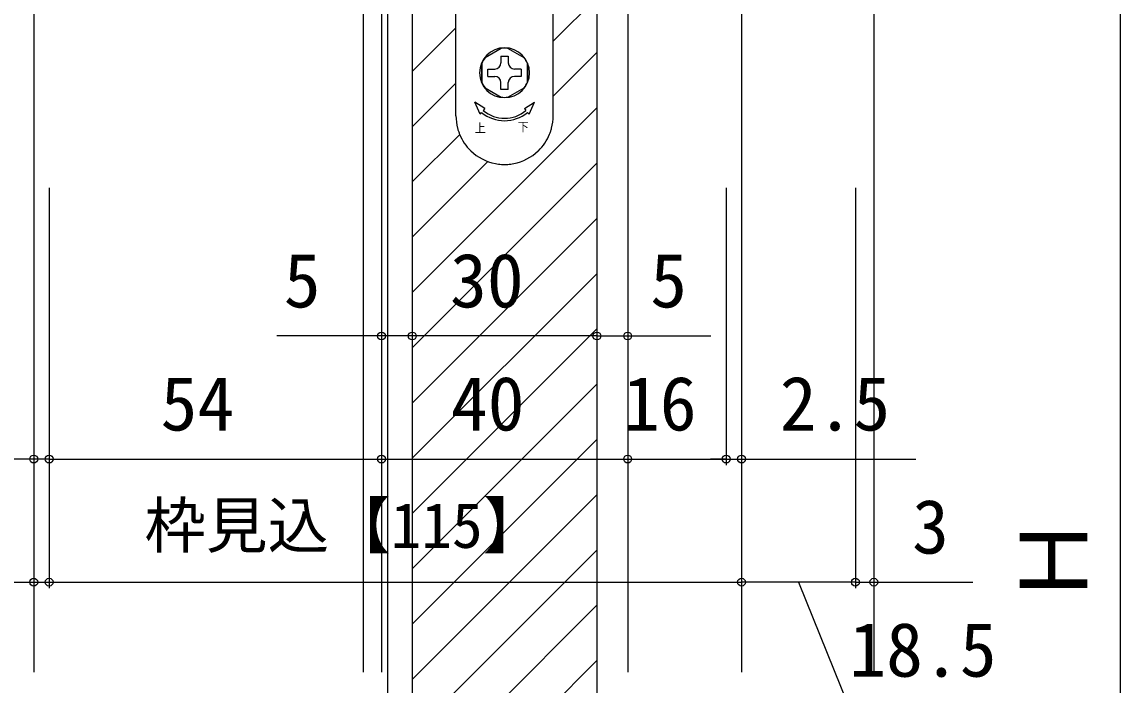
# Model space of a CAD drawing. Units: millimetres, scale not verified. Extents: x -525 to 525, y -783 to 779.
# Drawn here: x -405.3 to -226.9, y 316.5 to 424.3 of the extents above; entities that cross this region are included whole.
import ezdxf
from ezdxf.enums import TextEntityAlignment as Align

# ---------------------------------------------------------------- set-up
doc = ezdxf.new("R2010")
doc.units = ezdxf.units.MM
doc.header["$LTSCALE"] = 4
for name, color, linetype in [('0-5_YKK_12', 2, 'Continuous'), ('0-6_YKK_13', 4, 'Continuous'), ('0-8_YKK_D', 6, 'Continuous')]:
    doc.layers.add(name, color=color, linetype=linetype)
doc.styles.add('ＭＳ ゴシック', font='')
doc.styles.get('ＭＳ ゴシック').set_extended_font_data('MS Gothic')

msp = doc.modelspace()

# ---------------------------------------------------------------- linework, layer by layer
at = {"layer": '0-5_YKK_12'}
for p, q in [((-345.9, 538.863), (-345.9, 134.131)), ((-266.9, 499.122), (-266.9, 318.624)), ((-403.4, 474.922), (-403.4, 318.624)), ((-288.4, 473.622), (-288.4, 318.624)), ((-349.9, 463.422), (-349.9, 318.624)), ((-341.9, 443.622), (-341.9, 196.625)), ((-311.9, 443.622), (-311.9, 196.625)), ((-346.9, 430.627), (-346.9, 318.624)), ((-306.9, 430.627), (-306.9, 318.624)), ((-319, 421.173), (-311.9, 428.273)), ((-341.9, 416.233), (-334.8, 423.333)), ((-319, 412.192), (-311.9, 419.292)), ((-341.9, 407.253), (-334.8, 414.353)), ((-341.9, 380.312), (-311.9, 410.312)), ((-341.9, 398.273), (-334.191, 405.981)), ((-341.9, 389.292), (-329.596, 401.597)), ((-341.9, 371.332), (-311.9, 401.332)), ((-341.9, 362.352), (-311.9, 392.352)), ((-341.9, 353.371), (-311.9, 383.371)), ((-341.9, 344.391), (-311.9, 374.391)), ((-341.9, 335.411), (-311.9, 365.411)), ((-341.9, 326.431), (-311.9, 356.431)), ((-341.9, 317.45), (-311.9, 347.45)), ((-341.9, 308.47), (-311.9, 338.47)), ((-341.9, 299.49), (-311.9, 329.49)), ((-341.9, 290.51), (-311.9, 320.51))]:
    msp.add_line(p, q, dxfattribs=at)
at = {"layer": '0-6_YKK_13'}
for p, q in [((-334.8, 421.322), (-334.8, 425.622)), ((-319, 421.322), (-319, 425.622)), ((-334.8, 420.322), (-334.8, 421.322)), ((-319, 420.322), (-319, 421.322)), ((-334.8, 419.448), (-334.8, 420.322)), ((-334.8, 418.984), (-334.8, 419.448)), ((-327.434, 419.987), (-330.066, 418.467)), ((-323.734, 418.467), (-326.366, 419.987)), ((-319, 419.448), (-319, 420.322)), ((-334.8, 418.822), (-334.8, 418.984)), ((-330.65, 417.552), (-330.65, 414.493)), ((-330.6, 417.542), (-330.6, 414.502)), ((-327.5, 418.722), (-326.3, 418.722)), ((-327.5, 418.722), (-327.5, 417.622)), ((-326.3, 418.722), (-326.3, 417.622)), ((-323.2, 414.502), (-323.2, 417.542)), ((-323.15, 414.493), (-323.15, 417.552)), ((-319, 416.322), (-319, 418.322)), ((-334.8, 415.822), (-334.8, 416.322)), ((-329.6, 415.422), (-329.6, 416.622)), ((-329.6, 416.622), (-328.5, 416.622)), ((-324.2, 416.622), (-325.3, 416.622)), ((-324.2, 416.622), (-324.2, 415.422)), ((-319, 415.822), (-319, 416.322)), ((-334.8, 414.822), (-334.8, 415.197)), ((-334.8, 414.765), (-334.8, 414.822)), ((-334.8, 414.487), (-334.8, 414.765)), ((-334.8, 414.465), (-334.8, 414.487)), ((-334.8, 414.322), (-334.8, 414.465)), ((-334.8, 413.822), (-334.8, 414.322)), ((-329.6, 415.422), (-328.5, 415.422)), ((-327.5, 413.322), (-327.5, 414.422)), ((-326.3, 413.322), (-326.3, 414.422)), ((-324.2, 415.422), (-325.3, 415.422)), ((-319, 414.822), (-319, 415.197)), ((-319, 414.765), (-319, 414.822)), ((-319, 414.487), (-319, 414.765)), ((-319, 414.465), (-319, 414.487)), ((-319, 414.322), (-319, 414.465)), ((-319, 413.822), (-319, 414.322)), ((-334.8, 413.322), (-334.8, 413.822)), ((-334.8, 409.022), (-334.8, 413.322)), ((-330.066, 413.578), (-327.434, 412.058)), ((-326.3, 413.322), (-327.5, 413.322)), ((-326.366, 412.058), (-323.734, 413.578)), ((-319, 413.322), (-319, 413.822)), ((-319, 409.022), (-319, 413.322)), ((-330.885, 409.273), (-331.75, 411.222)), ((-330.114, 410.192), (-331.75, 411.222)), ((-323.686, 410.192), (-322.05, 411.222)), ((-322.915, 409.273), (-322.05, 411.222)), ((-330.885, 409.273), (-330.628, 409.579)), ((-330.114, 410.192), (-330.371, 409.886)), ((-323.686, 410.192), (-323.429, 409.886)), ((-322.915, 409.273), (-323.172, 409.579))]:
    msp.add_line(p, q, dxfattribs=at)
for points in [[(-319, 418.322), (-319, 418.822), (-319, 418.984), (-319, 419.448)], [(-334.8, 416.322), (-334.8, 418.322), (-334.8, 418.822)], [(-334.8, 415.197), (-334.8, 415.661), (-334.8, 415.822)], [(-319, 415.197), (-319, 415.661), (-319, 415.822)]]:
    msp.add_lwpolyline(points, dxfattribs=at)
for centre, radius, start, end in [((-326.9, 416.022), 4.05, 0, 180), ((-326.9, 416.022), 4, 82.33165, 97.66835), ((-326.9, 416.022), 4.05, 136.2623, 157.80839), ((-326.9, 416.022), 4, 142.33165, 157.66835), ((-328.5, 417.622), 1, 270, 0), ((-325.3, 417.622), 1, 180, 270), ((-326.9, 416.022), 4, 22.33165, 37.82349), ((-326.9, 416.022), 4.05, 180, 0), ((-326.9, 416.022), 4, 202.33165, 217.82349), ((-328.5, 414.422), 1, 0, 90), ((-325.3, 414.422), 1, 90, 180), ((-326.9, 416.022), 4, 322.17651, 337.66835), ((-326.9, 416.022), 4, 262.17651, 277.82349), ((-326.9, 409.022), 7.9, 180, 194.66485), ((-326.9, 414.022), 5.8, 230, 310), ((-326.9, 414.022), 5.4, 230, 310), ((-326.9, 409.022), 7.9, 345.33515, 0), ((-326.9, 409.022), 7.9, 194.66485, 198.44872), ((-326.9, 409.022), 7.9, 341.55128, 345.33515), ((-326.9, 409.022), 7.9, 198.44872, 202.318), ((-326.9, 409.022), 7.9, 202.318, 225.86911), ((-326.9, 409.022), 7.9, 314.13089, 337.682), ((-326.9, 409.022), 7.9, 337.682, 341.55128), ((-326.9, 409.022), 7.9, 225.86911, 226.18003), ((-326.9, 409.022), 7.9, 226.18003, 259.0546), ((-326.9, 409.022), 7.9, 280.9454, 313.81997), ((-326.9, 409.022), 7.9, 313.81997, 314.13089), ((-326.9, 409.022), 7.9, 259.0546, 262.72786), ((-326.9, 409.022), 7.9, 262.72786, 270), ((-326.9, 409.022), 7.9, 270, 277.27214), ((-326.9, 409.022), 7.9, 277.27214, 280.9454)]:
    msp.add_arc(centre, radius, start, end, dxfattribs=at)
at = {"layer": '0-8_YKK_D'}
for p, q in [((-226.9, 477.122), (-226.9, 198.122)), ((-403.4, 397.294), (-403.4, 352.25)), ((-403.4, 397.294), (-403.4, 332.25)), ((-400.9, 397.294), (-400.9, 352.25)), ((-400.9, 397.294), (-400.9, 332.25)), ((-400.9, 397.294), (-400.9, 352.25)), ((-346.9, 397.294), (-346.9, 372.25)), ((-346.9, 397.294), (-346.9, 352.25)), ((-346.9, 397.294), (-346.9, 352.25)), ((-341.9, 397.622), (-341.9, 372.25)), ((-341.9, 397.622), (-341.9, 372.25)), ((-311.9, 397.622), (-311.9, 372.25)), ((-311.9, 396.622), (-311.9, 372.25)), ((-306.9, 397.294), (-306.9, 352.25)), ((-306.9, 396.622), (-306.9, 352.25)), ((-306.9, 396.622), (-306.9, 372.25)), ((-290.9, 397.294), (-290.9, 352.25)), ((-290.9, 396.294), (-290.9, 352.25)), ((-288.4, 397.294), (-288.4, 332.25)), ((-288.4, 397.294), (-288.4, 352.25)), ((-288.4, 396.294), (-288.4, 332.25)), ((-269.9, 397.294), (-269.9, 332.25)), ((-269.9, 397.294), (-269.9, 332.25)), ((-266.9, 397.294), (-266.9, 332.25)), ((-311.9, 373.25), (-341.9, 373.25)), ((-403.4, 353.25), (-431.727, 353.25)), ((-400.9, 353.25), (-403.4, 353.25)), ((-400.9, 353.25), (-346.9, 353.25)), ((-400.9, 353.25), (-398.35, 353.25)), ((-346.9, 353.25), (-306.9, 353.25)), ((-306.9, 353.25), (-290.9, 353.25)), ((-290.9, 353.25), (-293.45, 353.25)), ((-290.9, 353.25), (-288.4, 353.25)), ((-288.4, 353.25), (-260.073, 353.25)), ((-421.9, 333.25), (-400.9, 333.25)), ((-403.4, 333.25), (-288.4, 333.25)), ((-269.9, 333.25), (-288.4, 333.25)), ((-269.9, 333.25), (-272.45, 333.25)), ((-269.9, 333.25), (-266.9, 333.25)), ((-266.9, 333.25), (-250.845, 333.25))]:
    msp.add_line(p, q, dxfattribs=at)
for points in [[(-341.9, 373.25), (-346.9, 373.25), (-363.886, 373.25)], [(-311.9, 373.25), (-306.9, 373.25), (-293.395, 373.25)], [(-279.15, 333.25), (-271.05, 313.25), (-240.05, 313.25)]]:
    msp.add_lwpolyline(points, dxfattribs=at)
for centre in [(-346.9, 373.25), (-341.9, 373.25), (-341.9, 373.25), (-311.9, 373.25), (-311.9, 373.25), (-306.9, 373.25), (-403.4, 353.25), (-400.9, 353.25), (-400.9, 353.25), (-346.9, 353.25), (-346.9, 353.25), (-306.9, 353.25), (-306.9, 353.25), (-290.9, 353.25), (-290.9, 353.25), (-288.4, 353.25), (-403.4, 333.25), (-400.9, 333.25), (-288.4, 333.25), (-288.4, 333.25), (-269.9, 333.25), (-269.9, 333.25), (-266.9, 333.25)]:
    msp.add_circle(centre, 0.637, dxfattribs=at)

# ---------------------------------------------------------------- texts
at = {"layer": '0-6_YKK_13', "style": 'ＭＳ ゴシック', "width": 0.9}
for s, p in [('上', (-331.753, 405.879)), ('下', (-324.773, 406.062))]:
    msp.add_text(s, height=1.466, dxfattribs=at).set_placement(p, align=Align.BOTTOM_LEFT)
at = {"layer": '0-8_YKK_D', "style": 'ＭＳ ゴシック'}
for s, height, p in [('5', 8.798, (-362.773, 375.25)), ('30', 8.798, (-335.764, 375.25)), ('5', 8.798, (-303.236, 375.25)), ('54', 8.798, (-382.798, 355.25)), ('40', 8.798, (-335.627, 355.25)), ('16', 8.798, (-307.67, 355.25)), ('2.5', 8.798, (-282.186, 355.25)), ('枠見込【115】', 7.331, (-385.417, 336.614)), ('3', 8.798, (-260.686, 335.25)), ('18.5', 8.798, (-270.891, 315.25))]:
    msp.add_text(s, height=height, dxfattribs=at).set_placement(p, align=Align.BOTTOM_LEFT)
msp.add_text('Ｈ', height=11, rotation=90, dxfattribs=at).set_placement((-228.9, 329.27), align=Align.BOTTOM_LEFT)

doc.saveas('drawing.dxf')
